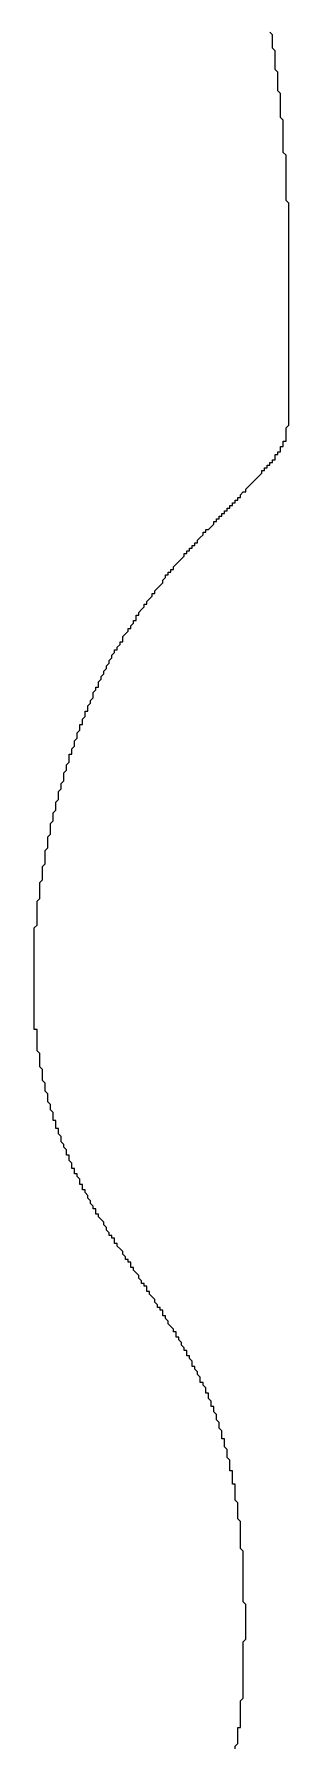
# Model space of a CAD drawing. Header units: millimetres. Extents: x 289 to 9778, y -894 to 6380.
# Drawn here: x 7125.97 to 7126.92, y 600.74 to 607.15 of the extents above; entities that cross this region are included whole.
import ezdxf

# ---------------------------------------------------------------- set-up
doc = ezdxf.new("R2010")
doc.units = ezdxf.units.MM

msp = doc.modelspace()

# ---------------------------------------------------------------- linework, layer by layer
msp.add_polyline3d([(7126.7197, 600.7375, 0), (7126.7197, 600.7475, 0), (7126.7197, 600.7475, 0), (7126.7197, 600.7475, 0), (7126.7297, 600.7575, 0), (7126.7297, 600.7575, 0), (7126.7297, 600.7575, 0), (7126.7297, 600.7675, 0), (7126.7297, 600.7675, 0), (7126.7297, 600.7775, 0), (7126.7297, 600.7775, 0), (7126.7297, 600.7775, 0), (7126.7297, 600.7875, 0), (7126.7297, 600.7875, 0), (7126.7297, 600.7975, 0), (7126.7297, 600.7975, 0), (7126.7297, 600.8075, 0), (7126.7297, 600.8075, 0), (7126.7297, 600.8075, 0), (7126.7297, 600.8175, 0), (7126.7397, 600.8175, 0), (7126.7397, 600.8275, 0), (7126.7397, 600.8275, 0), (7126.7397, 600.8375, 0), (7126.7397, 600.8375, 0), (7126.7397, 600.8475, 0), (7126.7397, 600.8475, 0), (7126.7397, 600.8575, 0), (7126.7397, 600.8575, 0), (7126.7397, 600.8675, 0), (7126.7397, 600.8675, 0), (7126.7397, 600.8775, 0), (7126.7397, 600.8775, 0), (7126.7397, 600.8875, 0), (7126.7397, 600.8875, 0), (7126.7397, 600.8975, 0), (7126.7397, 600.8975, 0), (7126.7397, 600.9075, 0), (7126.7397, 600.9075, 0), (7126.7397, 600.9175, 0), (7126.7397, 600.9175, 0), (7126.7497, 600.9275, 0), (7126.7497, 600.9275, 0), (7126.7497, 600.9375, 0), (7126.7497, 600.9475, 0), (7126.7497, 600.9475, 0), (7126.7497, 600.9575, 0), (7126.7497, 600.9575, 0), (7126.7497, 600.9675, 0), (7126.7497, 600.9775, 0), (7126.7497, 600.9775, 0), (7126.7497, 600.9875, 0), (7126.7497, 600.9875, 0), (7126.7497, 600.9975, 0), (7126.7497, 601.0075, 0), (7126.7497, 601.0075, 0), (7126.7497, 601.0175, 0), (7126.7497, 601.0275, 0), (7126.7497, 601.0275, 0), (7126.7497, 601.0375, 0), (7126.7497, 601.0475, 0), (7126.7497, 601.0475, 0), (7126.7497, 601.0575, 0), (7126.7497, 601.0675, 0), (7126.7497, 601.0675, 0), (7126.7497, 601.0775, 0), (7126.7497, 601.0875, 0), (7126.7497, 601.0875, 0), (7126.7497, 601.0975, 0), (7126.7497, 601.1075, 0), (7126.7497, 601.1075, 0), (7126.7497, 601.1175, 0), (7126.7497, 601.1275, 0), (7126.7497, 601.1275, 0), (7126.7497, 601.1375, 0), (7126.7597, 601.1475, 0), (7126.7597, 601.1575, 0), (7126.7597, 601.1575, 0), (7126.7597, 601.1675, 0), (7126.7597, 601.1775, 0), (7126.7597, 601.1775, 0), (7126.7597, 601.1875, 0), (7126.7597, 601.1975, 0), (7126.7597, 601.2075, 0), (7126.7597, 601.2075, 0), (7126.7597, 601.2175, 0), (7126.7597, 601.2275, 0), (7126.7597, 601.2375, 0), (7126.7597, 601.2375, 0), (7126.7597, 601.2475, 0), (7126.7597, 601.2575, 0), (7126.7597, 601.2675, 0), (7126.7597, 601.2675, 0), (7126.7597, 601.2775, 0), (7126.7497, 601.2875, 0), (7126.7497, 601.2975, 0), (7126.7497, 601.2975, 0), (7126.7497, 601.3075, 0), (7126.7497, 601.3175, 0), (7126.7497, 601.3275, 0), (7126.7497, 601.3275, 0), (7126.7497, 601.3375, 0), (7126.7497, 601.3475, 0), (7126.7497, 601.3575, 0), (7126.7497, 601.3575, 0), (7126.7497, 601.3675, 0), (7126.7497, 601.3775, 0), (7126.7497, 601.3875, 0), (7126.7497, 601.3875, 0), (7126.7497, 601.3975, 0), (7126.7497, 601.4075, 0), (7126.7497, 601.4175, 0), (7126.7497, 601.4275, 0), (7126.7497, 601.4275, 0), (7126.7497, 601.4375, 0), (7126.7497, 601.4475, 0), (7126.7497, 601.4575, 0), (7126.7497, 601.4575, 0), (7126.7497, 601.4675, 0), (7126.7497, 601.4775, 0), (7126.7397, 601.4875, 0), (7126.7397, 601.4975, 0), (7126.7397, 601.4975, 0), (7126.7397, 601.5075, 0), (7126.7397, 601.5175, 0), (7126.7397, 601.5275, 0), (7126.7397, 601.5275, 0), (7126.7397, 601.5375, 0), (7126.7397, 601.5475, 0), (7126.7397, 601.5575, 0), (7126.7397, 601.5675, 0), (7126.7397, 601.5675, 0), (7126.7397, 601.5775, 0), (7126.7397, 601.5875, 0), (7126.7297, 601.5975, 0), (7126.7297, 601.5975, 0), (7126.7297, 601.6075, 0), (7126.7297, 601.6175, 0), (7126.7297, 601.6275, 0), (7126.7297, 601.6275, 0), (7126.7297, 601.6375, 0), (7126.7297, 601.6475, 0), (7126.7297, 601.6575, 0), (7126.7197, 601.6675, 0), (7126.7197, 601.6675, 0), (7126.7197, 601.6775, 0), (7126.7197, 601.6875, 0), (7126.7197, 601.6975, 0), (7126.7197, 601.6975, 0), (7126.7197, 601.7075, 0), (7126.7197, 601.7175, 0), (7126.7197, 601.7275, 0), (7126.7097, 601.7275, 0), (7126.7097, 601.7375, 0), (7126.7097, 601.7475, 0), (7126.7097, 601.7575, 0), (7126.7097, 601.7575, 0), (7126.7097, 601.7675, 0), (7126.7097, 601.7775, 0), (7126.6997, 601.7775, 0), (7126.6997, 601.7875, 0), (7126.6997, 601.7975, 0), (7126.6997, 601.8075, 0), (7126.6997, 601.8075, 0), (7126.6997, 601.8175, 0), (7126.6897, 601.8275, 0), (7126.6897, 601.8275, 0), (7126.6897, 601.8375, 0), (7126.6897, 601.8475, 0), (7126.6897, 601.8575, 0), (7126.6897, 601.8575, 0), (7126.6797, 601.8675, 0), (7126.6797, 601.8775, 0), (7126.6797, 601.8775, 0), (7126.6797, 601.8875, 0), (7126.6797, 601.8975, 0), (7126.6697, 601.8975, 0), (7126.6697, 601.9075, 0), (7126.6697, 601.9175, 0), (7126.6697, 601.9175, 0), (7126.6697, 601.9275, 0), (7126.6597, 601.9375, 0), (7126.6597, 601.9375, 0), (7126.6597, 601.9475, 0), (7126.6597, 601.9575, 0), (7126.6597, 601.9575, 0), (7126.6497, 601.9675, 0), (7126.6497, 601.9775, 0), (7126.6497, 601.9775, 0), (7126.6497, 601.9875, 0), (7126.6397, 601.9975, 0), (7126.6397, 601.9975, 0), (7126.6397, 602.0075, 0), (7126.6397, 602.0175, 0), (7126.6297, 602.0175, 0), (7126.6297, 602.0275, 0), (7126.6297, 602.0275, 0), (7126.6297, 602.0375, 0), (7126.6197, 602.0475, 0), (7126.6197, 602.0475, 0), (7126.6197, 602.0575, 0), (7126.6197, 602.0675, 0), (7126.6097, 602.0675, 0), (7126.6097, 602.0775, 0), (7126.6097, 602.0775, 0), (7126.6097, 602.0875, 0), (7126.5997, 602.0975, 0), (7126.5997, 602.0975, 0), (7126.5997, 602.1075, 0), (7126.5897, 602.1075, 0), (7126.5897, 602.1175, 0), (7126.5897, 602.1275, 0), (7126.5897, 602.1275, 0), (7126.5797, 602.1375, 0), (7126.5797, 602.1375, 0), (7126.5797, 602.1475, 0), (7126.5697, 602.1575, 0), (7126.5697, 602.1575, 0), (7126.5697, 602.1675, 0), (7126.5597, 602.1675, 0), (7126.5597, 602.1775, 0), (7126.5597, 602.1875, 0), (7126.5597, 602.1875, 0), (7126.5497, 602.1975, 0), (7126.5497, 602.1975, 0), (7126.5497, 602.2075, 0), (7126.5397, 602.2075, 0), (7126.5397, 602.2175, 0), (7126.5397, 602.2275, 0), (7126.5297, 602.2275, 0), (7126.5297, 602.2375, 0), (7126.5297, 602.2375, 0), (7126.5197, 602.2475, 0), (7126.5197, 602.2575, 0), (7126.5197, 602.2575, 0), (7126.5097, 602.2675, 0), (7126.5097, 602.2675, 0), (7126.5097, 602.2775, 0), (7126.4997, 602.2775, 0), (7126.4997, 602.2875, 0), (7126.4997, 602.2975, 0), (7126.4897, 602.2975, 0), (7126.4897, 602.3075, 0), (7126.4897, 602.3075, 0), (7126.4797, 602.3175, 0), (7126.4797, 602.3175, 0), (7126.4697, 602.3275, 0), (7126.4697, 602.3375, 0), (7126.4697, 602.3375, 0), (7126.4597, 602.3475, 0), (7126.4597, 602.3475, 0), (7126.4597, 602.3575, 0), (7126.4497, 602.3575, 0), (7126.4497, 602.3675, 0), (7126.4497, 602.3775, 0), (7126.4397, 602.3775, 0), (7126.4397, 602.3875, 0), (7126.4297, 602.3875, 0), (7126.4297, 602.3975, 0), (7126.4297, 602.3975, 0), (7126.4197, 602.4075, 0), (7126.4197, 602.4075, 0), (7126.4197, 602.4175, 0), (7126.4097, 602.4275, 0), (7126.4097, 602.4275, 0), (7126.3997, 602.4375, 0), (7126.3997, 602.4375, 0), (7126.3997, 602.4475, 0), (7126.3897, 602.4475, 0), (7126.3897, 602.4575, 0), (7126.3897, 602.4675, 0), (7126.3797, 602.4675, 0), (7126.3797, 602.4775, 0), (7126.3697, 602.4775, 0), (7126.3697, 602.4875, 0), (7126.3697, 602.4875, 0), (7126.3597, 602.4975, 0), (7126.3597, 602.4975, 0), (7126.3597, 602.5075, 0), (7126.3497, 602.5175, 0), (7126.3497, 602.5175, 0), (7126.3397, 602.5275, 0), (7126.3397, 602.5275, 0), (7126.3397, 602.5375, 0), (7126.3297, 602.5375, 0), (7126.3297, 602.5475, 0), (7126.3297, 602.5575, 0), (7126.3197, 602.5575, 0), (7126.3197, 602.5675, 0), (7126.3097, 602.5675, 0), (7126.3097, 602.5775, 0), (7126.3097, 602.5775, 0), (7126.2997, 602.5875, 0), (7126.2997, 602.5875, 0), (7126.2997, 602.5975, 0), (7126.2897, 602.6075, 0), (7126.2897, 602.6075, 0), (7126.2797, 602.6175, 0), (7126.2797, 602.6175, 0), (7126.2797, 602.6275, 0), (7126.2697, 602.6275, 0), (7126.2697, 602.6375, 0), (7126.2697, 602.6475, 0), (7126.2597, 602.6475, 0), (7126.2597, 602.6575, 0), (7126.2497, 602.6575, 0), (7126.2497, 602.6675, 0), (7126.2497, 602.6675, 0), (7126.2397, 602.6775, 0), (7126.2397, 602.6875, 0), (7126.2397, 602.6875, 0), (7126.2297, 602.6975, 0), (7126.2297, 602.6975, 0), (7126.2297, 602.7075, 0), (7126.2197, 602.7175, 0), (7126.2197, 602.7175, 0), (7126.2097, 602.7275, 0), (7126.2097, 602.7275, 0), (7126.2097, 602.7375, 0), (7126.1997, 602.7375, 0), (7126.1997, 602.7475, 0), (7126.1997, 602.7575, 0), (7126.1897, 602.7575, 0), (7126.1897, 602.7675, 0), (7126.1897, 602.7675, 0), (7126.1797, 602.7775, 0), (7126.1797, 602.7875, 0), (7126.1797, 602.7875, 0), (7126.1697, 602.7975, 0), (7126.1697, 602.7975, 0), (7126.1697, 602.8075, 0), (7126.1597, 602.8175, 0), (7126.1597, 602.8175, 0), (7126.1597, 602.8275, 0), (7126.1497, 602.8275, 0), (7126.1497, 602.8375, 0), (7126.1497, 602.8475, 0), (7126.1397, 602.8475, 0), (7126.1397, 602.8575, 0), (7126.1397, 602.8575, 0), (7126.1397, 602.8675, 0), (7126.1297, 602.8775, 0), (7126.1297, 602.8775, 0), (7126.1297, 602.8875, 0), (7126.1197, 602.8875, 0), (7126.1197, 602.8975, 0), (7126.1197, 602.9075, 0), (7126.1097, 602.9075, 0), (7126.1097, 602.9175, 0), (7126.1097, 602.9175, 0), (7126.1097, 602.9275, 0), (7126.0997, 602.9375, 0), (7126.0997, 602.9375, 0), (7126.0997, 602.9475, 0), (7126.0997, 602.9575, 0), (7126.0897, 602.9575, 0), (7126.0897, 602.9675, 0), (7126.0897, 602.9675, 0), (7126.0897, 602.9775, 0), (7126.0797, 602.9875, 0), (7126.0797, 602.9875, 0), (7126.0797, 602.9975, 0), (7126.0797, 602.9975, 0), (7126.0697, 603.0075, 0), (7126.0697, 603.0175, 0), (7126.0697, 603.0175, 0), (7126.0697, 603.0275, 0), (7126.0597, 603.0375, 0), (7126.0597, 603.0375, 0), (7126.0597, 603.0475, 0), (7126.0597, 603.0575, 0), (7126.0497, 603.0575, 0), (7126.0497, 603.0675, 0), (7126.0497, 603.0675, 0), (7126.0497, 603.0775, 0), (7126.0497, 603.0875, 0), (7126.0397, 603.0875, 0), (7126.0397, 603.0975, 0), (7126.0397, 603.1075, 0), (7126.0397, 603.1075, 0), (7126.0397, 603.1175, 0), (7126.0297, 603.1275, 0), (7126.0297, 603.1275, 0), (7126.0297, 603.1375, 0), (7126.0297, 603.1475, 0), (7126.0297, 603.1475, 0), (7126.0197, 603.1575, 0), (7126.0197, 603.1675, 0), (7126.0197, 603.1675, 0), (7126.0197, 603.1775, 0), (7126.0197, 603.1875, 0), (7126.0197, 603.1875, 0), (7126.0097, 603.1975, 0), (7126.0097, 603.2075, 0), (7126.0097, 603.2075, 0), (7126.0097, 603.2175, 0), (7126.0097, 603.2275, 0), (7126.0097, 603.2275, 0), (7125.9997, 603.2375, 0), (7125.9997, 603.2475, 0), (7125.9997, 603.2475, 0), (7125.9997, 603.2575, 0), (7125.9997, 603.2675, 0), (7125.9997, 603.2675, 0), (7125.9997, 603.2775, 0), (7125.9897, 603.2875, 0), (7125.9897, 603.2875, 0), (7125.9897, 603.2975, 0), (7125.9897, 603.3075, 0), (7125.9897, 603.3075, 0), (7125.9897, 603.3175, 0), (7125.9897, 603.3275, 0), (7125.9897, 603.3275, 0), (7125.9897, 603.3375, 0), (7125.9797, 603.3475, 0), (7125.9797, 603.3575, 0), (7125.9797, 603.3575, 0), (7125.9797, 603.3675, 0), (7125.9797, 603.3775, 0), (7125.9797, 603.3775, 0), (7125.9797, 603.3875, 0), (7125.9797, 603.3975, 0), (7125.9797, 603.3975, 0), (7125.9797, 603.4075, 0), (7125.9797, 603.4175, 0), (7125.9797, 603.4275, 0), (7125.9697, 603.4275, 0), (7125.9697, 603.4375, 0), (7125.9697, 603.4475, 0), (7125.9697, 603.4575, 0), (7125.9697, 603.4575, 0), (7125.9697, 603.4675, 0), (7125.9697, 603.4775, 0), (7125.9697, 603.4775, 0), (7125.9697, 603.4875, 0), (7125.9697, 603.4975, 0), (7125.9697, 603.5075, 0), (7125.9697, 603.5075, 0), (7125.9697, 603.5175, 0), (7125.9697, 603.5275, 0), (7125.9697, 603.5375, 0), (7125.9697, 603.5375, 0), (7125.9697, 603.5475, 0), (7125.9697, 603.5575, 0), (7125.9697, 603.5675, 0), (7125.9697, 603.5675, 0), (7125.9697, 603.5775, 0), (7125.9697, 603.5875, 0), (7125.9697, 603.5975, 0), (7125.9697, 603.5975, 0), (7125.9697, 603.6075, 0), (7125.9697, 603.6175, 0), (7125.9697, 603.6275, 0), (7125.9697, 603.6275, 0), (7125.9697, 603.6375, 0), (7125.9697, 603.6475, 0), (7125.9697, 603.6575, 0), (7125.9697, 603.6675, 0), (7125.9697, 603.6675, 0), (7125.9697, 603.6775, 0), (7125.9697, 603.6875, 0), (7125.9697, 603.6975, 0), (7125.9697, 603.6975, 0), (7125.9697, 603.7075, 0), (7125.9697, 603.7175, 0), (7125.9697, 603.7275, 0), (7125.9697, 603.7375, 0), (7125.9697, 603.7375, 0), (7125.9697, 603.7475, 0), (7125.9697, 603.7575, 0), (7125.9697, 603.7675, 0), (7125.9697, 603.7775, 0), (7125.9697, 603.7775, 0), (7125.9697, 603.7875, 0), (7125.9697, 603.7975, 0), (7125.9697, 603.8075, 0), (7125.9797, 603.8175, 0), (7125.9797, 603.8275, 0), (7125.9797, 603.8275, 0), (7125.9797, 603.8375, 0), (7125.9797, 603.8475, 0), (7125.9797, 603.8575, 0), (7125.9797, 603.8675, 0), (7125.9797, 603.8675, 0), (7125.9797, 603.8775, 0), (7125.9797, 603.8875, 0), (7125.9797, 603.8975, 0), (7125.9797, 603.9075, 0), (7125.9897, 603.9175, 0), (7125.9897, 603.9175, 0), (7125.9897, 603.9275, 0), (7125.9897, 603.9375, 0), (7125.9897, 603.9475, 0), (7125.9897, 603.9575, 0), (7125.9897, 603.9675, 0), (7125.9897, 603.9775, 0), (7125.9897, 603.9775, 0), (7125.9997, 603.9875, 0), (7125.9997, 603.9975, 0), (7125.9997, 604.0075, 0), (7125.9997, 604.0175, 0), (7125.9997, 604.0275, 0), (7125.9997, 604.0275, 0), (7125.9997, 604.0375, 0), (7126.0097, 604.0475, 0), (7126.0097, 604.0575, 0), (7126.0097, 604.0675, 0), (7126.0097, 604.0775, 0), (7126.0097, 604.0875, 0), (7126.0097, 604.0875, 0), (7126.0097, 604.0975, 0), (7126.0197, 604.1075, 0), (7126.0197, 604.1175, 0), (7126.0197, 604.1275, 0), (7126.0197, 604.1375, 0), (7126.0197, 604.1475, 0), (7126.0197, 604.1475, 0), (7126.0297, 604.1575, 0), (7126.0297, 604.1675, 0), (7126.0297, 604.1775, 0), (7126.0297, 604.1875, 0), (7126.0297, 604.1975, 0), (7126.0397, 604.2075, 0), (7126.0397, 604.2075, 0), (7126.0397, 604.2175, 0), (7126.0397, 604.2275, 0), (7126.0397, 604.2375, 0), (7126.0497, 604.2475, 0), (7126.0497, 604.2575, 0), (7126.0497, 604.2675, 0), (7126.0497, 604.2775, 0), (7126.0497, 604.2775, 0), (7126.0597, 604.2875, 0), (7126.0597, 604.2975, 0), (7126.0597, 604.3075, 0), (7126.0597, 604.3175, 0), (7126.0697, 604.3275, 0), (7126.0697, 604.3375, 0), (7126.0697, 604.3375, 0), (7126.0697, 604.3475, 0), (7126.0797, 604.3575, 0), (7126.0797, 604.3675, 0), (7126.0797, 604.3775, 0), (7126.0797, 604.3875, 0), (7126.0897, 604.3975, 0), (7126.0897, 604.3975, 0), (7126.0897, 604.4075, 0), (7126.0897, 604.4175, 0), (7126.0997, 604.4275, 0), (7126.0997, 604.4375, 0), (7126.0997, 604.4475, 0), (7126.0997, 604.4575, 0), (7126.1097, 604.4575, 0), (7126.1097, 604.4675, 0), (7126.1097, 604.4775, 0), (7126.1197, 604.4875, 0), (7126.1197, 604.4975, 0), (7126.1197, 604.5075, 0), (7126.1197, 604.5075, 0), (7126.1297, 604.5175, 0), (7126.1297, 604.5275, 0), (7126.1297, 604.5375, 0), (7126.1397, 604.5475, 0), (7126.1397, 604.5575, 0), (7126.1397, 604.5675, 0), (7126.1497, 604.5675, 0), (7126.1497, 604.5775, 0), (7126.1497, 604.5875, 0), (7126.1597, 604.5975, 0), (7126.1597, 604.6075, 0), (7126.1597, 604.6175, 0), (7126.1697, 604.6175, 0), (7126.1697, 604.6275, 0), (7126.1697, 604.6375, 0), (7126.1797, 604.6475, 0), (7126.1797, 604.6575, 0), (7126.1797, 604.6575, 0), (7126.1897, 604.6675, 0), (7126.1897, 604.6775, 0), (7126.1897, 604.6875, 0), (7126.1997, 604.6975, 0), (7126.1997, 604.7075, 0), (7126.2097, 604.7075, 0), (7126.2097, 604.7175, 0), (7126.2097, 604.7275, 0), (7126.2197, 604.7375, 0), (7126.2197, 604.7475, 0), (7126.2197, 604.7475, 0), (7126.2297, 604.7575, 0), (7126.2297, 604.7675, 0), (7126.2397, 604.7775, 0), (7126.2397, 604.7775, 0), (7126.2397, 604.7875, 0), (7126.2497, 604.7975, 0), (7126.2497, 604.8075, 0), (7126.2597, 604.8175, 0), (7126.2597, 604.8175, 0), (7126.2597, 604.8275, 0), (7126.2697, 604.8375, 0), (7126.2697, 604.8475, 0), (7126.2797, 604.8475, 0), (7126.2797, 604.8575, 0), (7126.2897, 604.8675, 0), (7126.2897, 604.8775, 0), (7126.2997, 604.8775, 0), (7126.2997, 604.8875, 0), (7126.2997, 604.8975, 0), (7126.3097, 604.9075, 0), (7126.3097, 604.9075, 0), (7126.3197, 604.9175, 0), (7126.3197, 604.9275, 0), (7126.3297, 604.9275, 0), (7126.3297, 604.9375, 0), (7126.3397, 604.9475, 0), (7126.3397, 604.9575, 0), (7126.3497, 604.9575, 0), (7126.3497, 604.9675, 0), (7126.3497, 604.9775, 0), (7126.3597, 604.9775, 0), (7126.3597, 604.9875, 0), (7126.3697, 604.9975, 0), (7126.3697, 604.9975, 0), (7126.3797, 605.0075, 0), (7126.3797, 605.0175, 0), (7126.3897, 605.0175, 0), (7126.3897, 605.0275, 0), (7126.3997, 605.0375, 0), (7126.3997, 605.0375, 0), (7126.4097, 605.0475, 0), (7126.4097, 605.0575, 0), (7126.4197, 605.0575, 0), (7126.4197, 605.0675, 0), (7126.4297, 605.0775, 0), (7126.4297, 605.0775, 0), (7126.4397, 605.0875, 0), (7126.4397, 605.0875, 0), (7126.4497, 605.0975, 0), (7126.4497, 605.1075, 0), (7126.4497, 605.1075, 0), (7126.4597, 605.1175, 0), (7126.4597, 605.1275, 0), (7126.4697, 605.1275, 0), (7126.4697, 605.1375, 0), (7126.4797, 605.1375, 0), (7126.4797, 605.1475, 0), (7126.4897, 605.1475, 0), (7126.4897, 605.1575, 0), (7126.4997, 605.1675, 0), (7126.4997, 605.1675, 0), (7126.5097, 605.1775, 0), (7126.5097, 605.1775, 0), (7126.5197, 605.1875, 0), (7126.5197, 605.1875, 0), (7126.5297, 605.1975, 0), (7126.5297, 605.2075, 0), (7126.5397, 605.2075, 0), (7126.5397, 605.2175, 0), (7126.5497, 605.2175, 0), (7126.5497, 605.2275, 0), (7126.5597, 605.2275, 0), (7126.5597, 605.2375, 0), (7126.5697, 605.2375, 0), (7126.5697, 605.2475, 0), (7126.5797, 605.2475, 0), (7126.5797, 605.2575, 0), (7126.5797, 605.2575, 0), (7126.5897, 605.2675, 0), (7126.5897, 605.2675, 0), (7126.5997, 605.2775, 0), (7126.5997, 605.2875, 0), (7126.6097, 605.2875, 0), (7126.6097, 605.2975, 0), (7126.6197, 605.2975, 0), (7126.6197, 605.2975, 0), (7126.6297, 605.3075, 0), (7126.6297, 605.3075, 0), (7126.6397, 605.3175, 0), (7126.6397, 605.3175, 0), (7126.6397, 605.3275, 0), (7126.6497, 605.3275, 0), (7126.6497, 605.3375, 0), (7126.6597, 605.3375, 0), (7126.6597, 605.3475, 0), (7126.6697, 605.3475, 0), (7126.6697, 605.3575, 0), (7126.6797, 605.3575, 0), (7126.6797, 605.3675, 0), (7126.6797, 605.3675, 0), (7126.6897, 605.3675, 0), (7126.6897, 605.3775, 0), (7126.6997, 605.3775, 0), (7126.6997, 605.3875, 0), (7126.7097, 605.3875, 0), (7126.7097, 605.3975, 0), (7126.7097, 605.3975, 0), (7126.7197, 605.3975, 0), (7126.7197, 605.4075, 0), (7126.7297, 605.4075, 0), (7126.7297, 605.4175, 0), (7126.7297, 605.4175, 0), (7126.7397, 605.4175, 0), (7126.7397, 605.4275, 0), (7126.7397, 605.4275, 0), (7126.7497, 605.4375, 0), (7126.7497, 605.4375, 0), (7126.7597, 605.4375, 0), (7126.7597, 605.4475, 0), (7126.7597, 605.4475, 0), (7126.7697, 605.4575, 0), (7126.7697, 605.4575, 0), (7126.7697, 605.4575, 0), (7126.7797, 605.4675, 0), (7126.7797, 605.4675, 0), (7126.7797, 605.4675, 0), (7126.7897, 605.4775, 0), (7126.7897, 605.4775, 0), (7126.7897, 605.4775, 0), (7126.7997, 605.4875, 0), (7126.7997, 605.4875, 0), (7126.7997, 605.4875, 0), (7126.8097, 605.4975, 0), (7126.8097, 605.4975, 0), (7126.8097, 605.4975, 0), (7126.8197, 605.5075, 0), (7126.8197, 605.5075, 0), (7126.8197, 605.5075, 0), (7126.8197, 605.5175, 0), (7126.8297, 605.5175, 0), (7126.8297, 605.5175, 0), (7126.8297, 605.5175, 0), (7126.8297, 605.5275, 0), (7126.8397, 605.5275, 0), (7126.8397, 605.5275, 0), (7126.8397, 605.5275, 0), (7126.8397, 605.5375, 0), (7126.8497, 605.5375, 0), (7126.8497, 605.5375, 0), (7126.8497, 605.5475, 0), (7126.8497, 605.5475, 0), (7126.8497, 605.5475, 0), (7126.8597, 605.5475, 0), (7126.8597, 605.5475, 0), (7126.8597, 605.5575, 0), (7126.8597, 605.5575, 0), (7126.8597, 605.5575, 0), (7126.8697, 605.5575, 0), (7126.8697, 605.5675, 0), (7126.8697, 605.5675, 0), (7126.8697, 605.5675, 0), (7126.8697, 605.5675, 0), (7126.8697, 605.5675, 0), (7126.8697, 605.5775, 0), (7126.8797, 605.5775, 0), (7126.8797, 605.5775, 0), (7126.8797, 605.5775, 0), (7126.8797, 605.5775, 0), (7126.8797, 605.5875, 0), (7126.8797, 605.5875, 0), (7126.8797, 605.5875, 0), (7126.8797, 605.5875, 0), (7126.8897, 605.5875, 0), (7126.8897, 605.5875, 0), (7126.8897, 605.5975, 0), (7126.8897, 605.5975, 0), (7126.8897, 605.5975, 0), (7126.8897, 605.5975, 0), (7126.8897, 605.5975, 0), (7126.8897, 605.5975, 0), (7126.8897, 605.5975, 0), (7126.8897, 605.6075, 0), (7126.8897, 605.6075, 0), (7126.8897, 605.6075, 0), (7126.8997, 605.6075, 0), (7126.8997, 605.6075, 0), (7126.8997, 605.6075, 0), (7126.8997, 605.6075, 0), (7126.8997, 605.6175, 0), (7126.8997, 605.6175, 0), (7126.8997, 605.6175, 0), (7126.8997, 605.6175, 0), (7126.8997, 605.6175, 0), (7126.8997, 605.6175, 0), (7126.8997, 605.6175, 0), (7126.8997, 605.6175, 0), (7126.8997, 605.6275, 0), (7126.8997, 605.6275, 0), (7126.8997, 605.6275, 0), (7126.8997, 605.6275, 0), (7126.8997, 605.6275, 0), (7126.9097, 605.6275, 0), (7126.9097, 605.6375, 0), (7126.9097, 605.6375, 0), (7126.9097, 605.6375, 0), (7126.9097, 605.6375, 0), (7126.9097, 605.6375, 0), (7126.9097, 605.6375, 0), (7126.9097, 605.6475, 0), (7126.9097, 605.6475, 0), (7126.9097, 605.6475, 0), (7126.9097, 605.6475, 0), (7126.9097, 605.6475, 0), (7126.9097, 605.6475, 0), (7126.9097, 605.6575, 0), (7126.9097, 605.6575, 0), (7126.9097, 605.6575, 0), (7126.9097, 605.6575, 0), (7126.9097, 605.6675, 0), (7126.9097, 605.6675, 0), (7126.9097, 605.6675, 0), (7126.9097, 605.6675, 0), (7126.9097, 605.6775, 0), (7126.9097, 605.6775, 0), (7126.9097, 605.6775, 0), (7126.9097, 605.6775, 0), (7126.9197, 605.6875, 0), (7126.9197, 605.6875, 0), (7126.9197, 605.6875, 0), (7126.9197, 605.6875, 0), (7126.9197, 605.6975, 0), (7126.9197, 605.6975, 0), (7126.9197, 605.6975, 0), (7126.9197, 605.7075, 0), (7126.9197, 605.7075, 0), (7126.9197, 605.7075, 0), (7126.9197, 605.7175, 0), (7126.9197, 605.7175, 0), (7126.9197, 605.7175, 0), (7126.9197, 605.7275, 0), (7126.9197, 605.7275, 0), (7126.9197, 605.7375, 0), (7126.9197, 605.7375, 0), (7126.9197, 605.7375, 0), (7126.9197, 605.7475, 0), (7126.9197, 605.7475, 0), (7126.9197, 605.7575, 0), (7126.9197, 605.7575, 0), (7126.9197, 605.7675, 0), (7126.9197, 605.7675, 0), (7126.9197, 605.7675, 0), (7126.9197, 605.7775, 0), (7126.9197, 605.7775, 0), (7126.9197, 605.7875, 0), (7126.9197, 605.7875, 0), (7126.9197, 605.7975, 0), (7126.9197, 605.7975, 0), (7126.9197, 605.8075, 0), (7126.9197, 605.8075, 0), (7126.9197, 605.8175, 0), (7126.9197, 605.8175, 0), (7126.9197, 605.8275, 0), (7126.9197, 605.8275, 0), (7126.9197, 605.8375, 0), (7126.9197, 605.8475, 0), (7126.9197, 605.8475, 0), (7126.9197, 605.8575, 0), (7126.9197, 605.8575, 0), (7126.9197, 605.8675, 0), (7126.9197, 605.8775, 0), (7126.9197, 605.8775, 0), (7126.9197, 605.8875, 0), (7126.9197, 605.8875, 0), (7126.9197, 605.8975, 0), (7126.9197, 605.9075, 0), (7126.9197, 605.9075, 0), (7126.9197, 605.9175, 0), (7126.9197, 605.9275, 0), (7126.9197, 605.9275, 0), (7126.9197, 605.9375, 0), (7126.9197, 605.9475, 0), (7126.9197, 605.9475, 0), (7126.9197, 605.9575, 0), (7126.9197, 605.9675, 0), (7126.9197, 605.9775, 0), (7126.9197, 605.9775, 0), (7126.9197, 605.9875, 0), (7126.9197, 605.9975, 0), (7126.9197, 606.0075, 0), (7126.9197, 606.0075, 0), (7126.9197, 606.0175, 0), (7126.9197, 606.0275, 0), (7126.9197, 606.0375, 0), (7126.9197, 606.0375, 0), (7126.9197, 606.0475, 0), (7126.9197, 606.0575, 0), (7126.9197, 606.0675, 0), (7126.9197, 606.0775, 0), (7126.9197, 606.0775, 0), (7126.9197, 606.0875, 0), (7126.9197, 606.0975, 0), (7126.9197, 606.1075, 0), (7126.9197, 606.1175, 0), (7126.9197, 606.1275, 0), (7126.9197, 606.1375, 0), (7126.9197, 606.1375, 0), (7126.9197, 606.1475, 0), (7126.9197, 606.1575, 0), (7126.9197, 606.1675, 0), (7126.9197, 606.1775, 0), (7126.9197, 606.1875, 0), (7126.9197, 606.1975, 0), (7126.9197, 606.2075, 0), (7126.9197, 606.2075, 0), (7126.9197, 606.2175, 0), (7126.9197, 606.2275, 0), (7126.9197, 606.2375, 0), (7126.9197, 606.2475, 0), (7126.9197, 606.2575, 0), (7126.9197, 606.2675, 0), (7126.9197, 606.2775, 0), (7126.9197, 606.2875, 0), (7126.9197, 606.2975, 0), (7126.9197, 606.3075, 0), (7126.9197, 606.3175, 0), (7126.9197, 606.3275, 0), (7126.9197, 606.3375, 0), (7126.9197, 606.3475, 0), (7126.9197, 606.3575, 0), (7126.9197, 606.3675, 0), (7126.9197, 606.3775, 0), (7126.9197, 606.3875, 0), (7126.9197, 606.3975, 0), (7126.9197, 606.4075, 0), (7126.9197, 606.4075, 0), (7126.9197, 606.4175, 0), (7126.9197, 606.4275, 0), (7126.9197, 606.4375, 0), (7126.9197, 606.4475, 0), (7126.9197, 606.4575, 0), (7126.9197, 606.4675, 0), (7126.9197, 606.4775, 0), (7126.9197, 606.4875, 0), (7126.9197, 606.4975, 0), (7126.9197, 606.5175, 0), (7126.9097, 606.5275, 0), (7126.9097, 606.5375, 0), (7126.9097, 606.5475, 0), (7126.9097, 606.5575, 0), (7126.9097, 606.5675, 0), (7126.9097, 606.5775, 0), (7126.9097, 606.5875, 0), (7126.9097, 606.5975, 0), (7126.9097, 606.6075, 0), (7126.9097, 606.6175, 0), (7126.9097, 606.6275, 0), (7126.9097, 606.6375, 0), (7126.9097, 606.6475, 0), (7126.9097, 606.6575, 0), (7126.9097, 606.6675, 0), (7126.9097, 606.6775, 0), (7126.9097, 606.6875, 0), (7126.9097, 606.6975, 0), (7126.8997, 606.7075, 0), (7126.8997, 606.7175, 0), (7126.8997, 606.7275, 0), (7126.8997, 606.7375, 0), (7126.8997, 606.7475, 0), (7126.8997, 606.7575, 0), (7126.8997, 606.7675, 0), (7126.8997, 606.7775, 0), (7126.8997, 606.7875, 0), (7126.8997, 606.7975, 0), (7126.8997, 606.8075, 0), (7126.8997, 606.8175, 0), (7126.8997, 606.8275, 0), (7126.8897, 606.8375, 0), (7126.8897, 606.8475, 0), (7126.8897, 606.8575, 0), (7126.8897, 606.8675, 0), (7126.8897, 606.8775, 0), (7126.8897, 606.8875, 0), (7126.8897, 606.8975, 0), (7126.8897, 606.9075, 0), (7126.8897, 606.9175, 0), (7126.8897, 606.9275, 0), (7126.8797, 606.9375, 0), (7126.8797, 606.9475, 0), (7126.8797, 606.9575, 0), (7126.8797, 606.9675, 0), (7126.8797, 606.9775, 0), (7126.8797, 606.9875, 0), (7126.8797, 606.9975, 0), (7126.8797, 607.0075, 0), (7126.8697, 607.0175, 0), (7126.8697, 607.0275, 0), (7126.8697, 607.0375, 0), (7126.8697, 607.0475, 0), (7126.8697, 607.0575, 0), (7126.8697, 607.0675, 0), (7126.8697, 607.0775, 0), (7126.8697, 607.0875, 0), (7126.8597, 607.0975, 0), (7126.8597, 607.1075, 0), (7126.8597, 607.1175, 0), (7126.8597, 607.1275, 0), (7126.8597, 607.1275, 0), (7126.8597, 607.1375, 0), (7126.8597, 607.1475, 0), (7126.8497, 607.1575, 0)])

doc.saveas('drawing.dxf')
